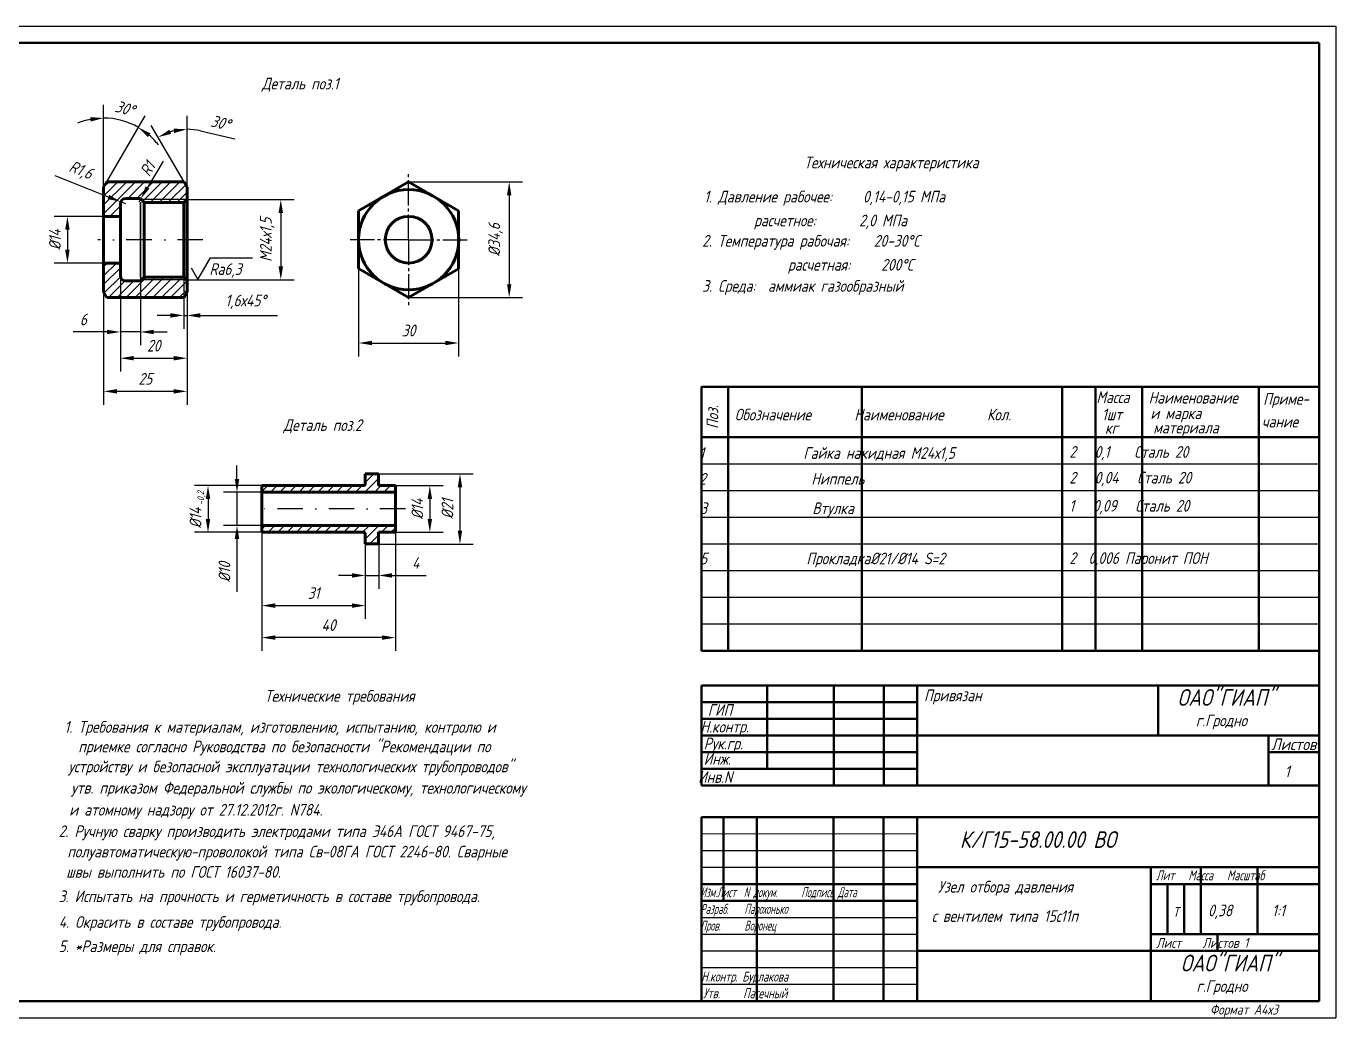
# Model space of a CAD drawing. Header units: inches. Extents: x 4700 to 8712, y 1903 to 2482.
# Drawn here: x 4937.5 to 5329.8, y 2184.7 to 2481.7 of the extents above; entities that cross this region are included whole.
import ezdxf
from ezdxf.enums import TextEntityAlignment as Align

# ---------------------------------------------------------------- set-up
doc = ezdxf.new("R2010")
doc.units = ezdxf.units.IN
doc.header["$LTSCALE"] = 0.6
doc.header["$MEASUREMENT"] = 0
for name, pattern in [('DASHDOT', [25.4, 12.7, -6.35, 0, -6.35]), ('K5LT_AXLED', [17.125, 12.625, -1.5, 1.5, -1.5]), ('K5LT_BASIC', [0])]:
    doc.linetypes.add(name, pattern=pattern)
doc.styles.get("Standard").update_dxf_attribs({"font": 'romand.shx', "width": 0.8, "oblique": 15, "height": 3.5})
doc.dimstyles.get("Standard").update_dxf_attribs({"dimtxt": 3.5, "dimasz": 4, "dimexe": 4, "dimexo": 0, "dimgap": 2, "dimtad": 1, "dimrnd": 0.05, "dimtxsty": 'Standard', "dimcen": 0.09, "dimadec": 0, "dimazin": 2, "dimtfac": 1, "dimtmove": 0, "dimatfit": 3, "dimfxl": 0.18, "dimtolj": 1, "dimtzin": 0, "dimlwd": 25, "dimlwe": 25, "dimarcsym": 0})
pattern_1 = [(45, (-2179.017, 708.3697), (-1.3258252, 1.3258252), [])]

# ---------------------------------------------------------------- blocks, each defined once
blk = doc.blocks.new('*D215')
at = {"color": 0, "lineweight": 25, "transparency": 16777216}
for p, q in [((5048.1, 2344.09), (5062.43, 2344.09)), ((5058.43, 2340.09), (5058.43, 2334.09)), ((5048.1, 2330.09), (5062.43, 2330.09))]:
    blk.add_line(p, q, dxfattribs=at)
at = {"color": 0, "transparency": 16777216}
for points in [[(5057.76, 2340.09), (5059.09, 2340.09), (5058.43, 2344.09)], [(5057.76, 2334.09), (5059.09, 2334.09), (5058.43, 2330.09)]]:
    blk.add_solid(points, dxfattribs=at)
at = {"layer": 'DEFPOINTS', "color": 0, "transparency": 16777216}
for p in [(5048.1, 2344.09), (5048.1, 2330.09), (5058.43, 2330.09)]:
    blk.add_point(p, dxfattribs=at)
at = {"color": 0, "transparency": 16777216, "insert": (5054.68, 2337.09), "char_height": 3.5, "attachment_point": 5, "rotation": 90}
blk.add_mtext('\\A1;%%C14', dxfattribs=at)
blk = doc.blocks.new('*D216')
at = {"color": 0, "lineweight": 25, "transparency": 16777216}
for p, q in [((5043.1, 2347.59), (5071.45, 2347.59)), ((5067.45, 2343.59), (5067.45, 2330.59)), ((5043.1, 2326.59), (5071.45, 2326.59))]:
    blk.add_line(p, q, dxfattribs=at)
at = {"color": 0, "transparency": 16777216}
for points in [[(5066.78, 2343.59), (5068.12, 2343.59), (5067.45, 2347.59)], [(5066.78, 2330.59), (5068.12, 2330.59), (5067.45, 2326.59)]]:
    blk.add_solid(points, dxfattribs=at)
at = {"layer": 'DEFPOINTS', "color": 0, "transparency": 16777216}
for p in [(5043.1, 2347.59), (5043.1, 2326.59), (5067.45, 2326.59)]:
    blk.add_point(p, dxfattribs=at)
at = {"color": 0, "transparency": 16777216, "insert": (5063.7, 2337.09), "char_height": 3.5, "attachment_point": 5, "rotation": 90}
blk.add_mtext('\\A1;%%C21', dxfattribs=at)
blk = doc.blocks.new('*D217')
at = {"color": 0, "lineweight": 25, "transparency": 16777216}
for p, q in [((5008.1, 2330.09), (5008.1, 2304.14)), ((5039.1, 2329.59), (5039.1, 2304.14)), ((5012.1, 2308.14), (5035.1, 2308.14))]:
    blk.add_line(p, q, dxfattribs=at)
at = {"color": 0, "transparency": 16777216}
for points in [[(5012.1, 2308.81), (5012.1, 2307.47), (5008.1, 2308.14)], [(5035.1, 2308.81), (5035.1, 2307.47), (5039.1, 2308.14)]]:
    blk.add_solid(points, dxfattribs=at)
at = {"layer": 'DEFPOINTS', "color": 0, "transparency": 16777216}
for p in [(5008.1, 2330.09), (5039.1, 2329.59), (5039.1, 2308.14)]:
    blk.add_point(p, dxfattribs=at)
at = {"color": 0, "transparency": 16777216, "insert": (5023.6, 2311.89), "char_height": 3.5, "attachment_point": 5}
blk.add_mtext('\\A1;31', dxfattribs=at)
blk = doc.blocks.new('*D218')
at = {"color": 0, "lineweight": 25, "transparency": 16777216}
for p, q in [((5039.1, 2326.59), (5039.1, 2313.17)), ((5043.1, 2326.59), (5043.1, 2313.17)), ((5035.1, 2317.17), (5031.1, 2317.17)), ((5039.1, 2317.17), (5043.1, 2317.17)), ((5047.1, 2317.17), (5057.28, 2317.17))]:
    blk.add_line(p, q, dxfattribs=at)
at = {"color": 0, "transparency": 16777216}
for points in [[(5035.1, 2317.84), (5035.1, 2316.5), (5039.1, 2317.17)], [(5047.1, 2317.84), (5047.1, 2316.5), (5043.1, 2317.17)]]:
    blk.add_solid(points, dxfattribs=at)
at = {"layer": 'DEFPOINTS', "color": 0, "transparency": 16777216}
for p in [(5039.1, 2326.59), (5043.1, 2326.59), (5043.1, 2317.17)]:
    blk.add_point(p, dxfattribs=at)
at = {"color": 0, "transparency": 16777216, "insert": (5054.19, 2320.92), "char_height": 3.5, "attachment_point": 5}
blk.add_mtext('\\A1;4', dxfattribs=at)
blk = doc.blocks.new('*D205')
at = {"color": 0, "lineweight": 25, "transparency": 16777216}
for p, q in [((5008.1, 2330.09), (5008.1, 2294.56)), ((5048.1, 2330.09), (5048.1, 2294.56)), ((5044.1, 2298.56), (5012.1, 2298.56))]:
    blk.add_line(p, q, dxfattribs=at)
at = {"color": 0, "transparency": 16777216}
for points in [[(5012.1, 2299.22), (5012.1, 2297.89), (5008.1, 2298.56)], [(5044.1, 2299.22), (5044.1, 2297.89), (5048.1, 2298.56)]]:
    blk.add_solid(points, dxfattribs=at)
at = {"layer": 'DEFPOINTS', "color": 0, "transparency": 16777216}
for p in [(5008.1, 2330.09), (5048.1, 2330.09), (5008.1, 2298.56)]:
    blk.add_point(p, dxfattribs=at)
at = {"color": 0, "transparency": 16777216, "insert": (5028.1, 2302.31), "char_height": 3.5, "attachment_point": 5}
blk.add_mtext('\\A1;40', dxfattribs=at)
blk = doc.blocks.new('*D222')
at = {"color": 0, "lineweight": 25, "transparency": 16777216}
for p, q in [((5000.66, 2346.09), (5000.66, 2350.09)), ((5008.1, 2342.09), (4996.66, 2342.09)), ((5000.66, 2342.09), (5000.66, 2332.09)), ((5008.1, 2332.09), (4996.66, 2332.09)), ((5000.66, 2328.09), (5000.66, 2312.27))]:
    blk.add_line(p, q, dxfattribs=at)
at = {"color": 0, "transparency": 16777216}
for points in [[(4999.99, 2346.09), (5001.33, 2346.09), (5000.66, 2342.09)], [(4999.99, 2328.09), (5001.33, 2328.09), (5000.66, 2332.09)]]:
    blk.add_solid(points, dxfattribs=at)
at = {"layer": 'DEFPOINTS', "color": 0, "transparency": 16777216}
for p in [(5008.1, 2342.09), (5000.66, 2332.09), (5008.1, 2332.09)]:
    blk.add_point(p, dxfattribs=at)
at = {"color": 0, "transparency": 16777216, "insert": (4996.91, 2318.18), "char_height": 3.5, "attachment_point": 5, "rotation": 90}
blk.add_mtext('\\A1;%%C10', dxfattribs=at)
blk = doc.blocks.new('*D242')
at = {"color": 0, "lineweight": 25, "transparency": 16777216}
for p, q in [((4984.72, 2406.54), (4984.72, 2391.05)), ((4985.72, 2405.54), (4985.72, 2391.05)), ((4980.72, 2395.05), (4976.72, 2395.05)), ((4984.72, 2395.05), (4985.72, 2395.05)), ((4989.72, 2395.05), (5012.8, 2395.05))]:
    blk.add_line(p, q, dxfattribs=at)
at = {"color": 0, "transparency": 16777216}
for points in [[(4980.72, 2395.72), (4980.72, 2394.38), (4984.72, 2395.05)], [(4989.72, 2395.72), (4989.72, 2394.38), (4985.72, 2395.05)]]:
    blk.add_solid(points, dxfattribs=at)
at = {"layer": 'DEFPOINTS', "color": 0, "transparency": 16777216}
for p in [(4984.72, 2406.54), (4985.72, 2405.54), (4985.72, 2395.05)]:
    blk.add_point(p, dxfattribs=at)
at = {"color": 0, "transparency": 16777216, "insert": (5003.26, 2399.13), "char_height": 3.5, "attachment_point": 5}
blk.add_mtext('\\A1;1,6х45%%D', dxfattribs=at)
blk = doc.blocks.new('*D243')
at = {"color": 0, "lineweight": 25, "transparency": 16777216}
for p, q in [((4960.72, 2424.73), (4945.87, 2424.73)), ((4949.87, 2420.73), (4949.87, 2414.73)), ((4960.72, 2410.73), (4945.87, 2410.73))]:
    blk.add_line(p, q, dxfattribs=at)
at = {"color": 0, "transparency": 16777216}
for points in [[(4949.2, 2420.73), (4950.53, 2420.73), (4949.87, 2424.73)], [(4949.2, 2414.73), (4950.53, 2414.73), (4949.87, 2410.73)]]:
    blk.add_solid(points, dxfattribs=at)
at = {"layer": 'DEFPOINTS', "color": 0, "transparency": 16777216}
for p in [(4960.72, 2424.73), (4949.87, 2410.73), (4960.72, 2410.73)]:
    blk.add_point(p, dxfattribs=at)
at = {"color": 0, "transparency": 16777216, "insert": (4946.12, 2417.73), "char_height": 3.5, "attachment_point": 5, "rotation": 90}
blk.add_mtext('\\A1;%%C14', dxfattribs=at)
blk = doc.blocks.new('*D244')
at = {"color": 0, "lineweight": 25, "transparency": 16777216}
for p, q in [((4985.54, 2429.73), (5017.78, 2429.73)), ((5013.78, 2425.73), (5013.78, 2409.73)), ((4985.54, 2405.73), (5017.78, 2405.73))]:
    blk.add_line(p, q, dxfattribs=at)
at = {"color": 0, "transparency": 16777216}
for points in [[(5013.11, 2425.73), (5014.45, 2425.73), (5013.78, 2429.73)], [(5013.11, 2409.73), (5014.45, 2409.73), (5013.78, 2405.73)]]:
    blk.add_solid(points, dxfattribs=at)
at = {"layer": 'DEFPOINTS', "color": 0, "transparency": 16777216}
for p in [(4985.54, 2429.73), (4985.54, 2405.73), (5013.78, 2405.73)]:
    blk.add_point(p, dxfattribs=at)
at = {"color": 0, "transparency": 16777216, "insert": (5009.7, 2417.73), "char_height": 3.5, "attachment_point": 5, "rotation": 90}
blk.add_mtext('\\A1;М24х1,5', dxfattribs=at)
blk = doc.blocks.new('*D245')
at = {"color": 0, "lineweight": 25, "transparency": 16777216}
for p, q in [((5052.08, 2435.05), (5086.2, 2435.05)), ((5082.2, 2431.05), (5082.2, 2404.41)), ((5052.08, 2400.41), (5086.2, 2400.41))]:
    blk.add_line(p, q, dxfattribs=at)
at = {"color": 0, "transparency": 16777216}
for points in [[(5081.53, 2431.05), (5082.87, 2431.05), (5082.2, 2435.05)], [(5081.53, 2404.41), (5082.87, 2404.41), (5082.2, 2400.41)]]:
    blk.add_solid(points, dxfattribs=at)
at = {"layer": 'DEFPOINTS', "color": 0, "transparency": 16777216}
for p in [(5052.08, 2435.05), (5052.08, 2400.41), (5082.2, 2400.41)]:
    blk.add_point(p, dxfattribs=at)
at = {"color": 0, "transparency": 16777216, "insert": (5078.12, 2417.73), "char_height": 3.5, "attachment_point": 5, "rotation": 90}
blk.add_mtext('\\A1;%%C34,6', dxfattribs=at)
blk = doc.blocks.new('*D246')
at = {"color": 0, "lineweight": 25, "transparency": 16777216}
for p, q in [((5037.08, 2409.07), (5037.08, 2382.79)), ((5067.03, 2409.04), (5067.03, 2382.79)), ((5041.08, 2386.79), (5063.03, 2386.79))]:
    blk.add_line(p, q, dxfattribs=at)
at = {"color": 0, "transparency": 16777216}
for points in [[(5041.08, 2387.46), (5041.08, 2386.13), (5037.08, 2386.79)], [(5063.03, 2387.46), (5063.03, 2386.13), (5067.03, 2386.79)]]:
    blk.add_solid(points, dxfattribs=at)
at = {"layer": 'DEFPOINTS', "color": 0, "transparency": 16777216}
for p in [(5037.08, 2409.07), (5067.03, 2409.04), (5067.03, 2386.79)]:
    blk.add_point(p, dxfattribs=at)
at = {"color": 0, "transparency": 16777216, "insert": (5052.06, 2390.54), "char_height": 3.5, "attachment_point": 5}
blk.add_mtext('\\A1;30', dxfattribs=at)
blk = doc.blocks.new('*D247')
at = {"color": 0, "lineweight": 25, "transparency": 16777216}
for p, q in [((4960.72, 2433.45), (4960.72, 2458.17)), ((4961.65, 2435.05), (4973.14, 2454.82))]:
    blk.add_line(p, q, dxfattribs=at)
for start, end in [(101.08, 112.16), (59.8365, 90), (37.6765, 48.7565)]:
    blk.add_arc((4960.72, 2433.45), 20.72, start, end, dxfattribs=at)
at = {"color": 0, "transparency": 16777216}
for points in [[(4956.68, 2454.44), (4956.81, 2453.12), (4960.72, 2454.17)], [(4973.99, 2448.49), (4974.77, 2449.57), (4971.13, 2451.36)]]:
    blk.add_solid(points, dxfattribs=at)
at = {"layer": 'DEFPOINTS', "color": 0, "transparency": 16777216}
for p in [(4967.85, 2452.9), (4960.72, 2433.45), (4960.72, 2433.45), (4961.65, 2435.05), (4960.72, 2417.73)]:
    blk.add_point(p, dxfattribs=at)
at = {"color": 0, "transparency": 16777216, "insert": (4967.09, 2457.07), "char_height": 3.5, "attachment_point": 5, "rotation": 344.9182}
blk.add_mtext('\\A1;30°', dxfattribs=at)
blk = doc.blocks.new('*D248')
at = {"color": 0, "lineweight": 25, "transparency": 16777216}
for p, q in [((4984.79, 2435.05), (4975, 2451.91)), ((4985.72, 2433.45), (4985.72, 2454.8)), ((4989.7, 2450.34), (5000.04, 2447.91))]:
    blk.add_line(p, q, dxfattribs=at)
for start, end in [(103.2384, 106.9251), (76.7616, 90)]:
    blk.add_arc((4985.72, 2433.45), 17.35, start, end, dxfattribs=at)
at = {"color": 0, "transparency": 16777216}
for points in [[(4980.94, 2449.44), (4980.41, 2450.66), (4977.01, 2448.45)], [(4981.67, 2451), (4981.83, 2449.68), (4985.72, 2450.8)]]:
    blk.add_solid(points, dxfattribs=at)
at = {"layer": 'DEFPOINTS', "color": 0, "transparency": 16777216}
for p in [(4979.76, 2449.74), (4984.79, 2435.05), (4985.72, 2433.45), (4985.72, 2433.45), (4985.72, 2417.73)]:
    blk.add_point(p, dxfattribs=at)
at = {"color": 0, "transparency": 16777216, "insert": (4995.73, 2452.77), "char_height": 3.5, "attachment_point": 5, "rotation": 346.7616}
blk.add_mtext('\\A1;30°', dxfattribs=at)
blk = doc.blocks.new('*D249')
at = {"color": 0, "lineweight": 25, "transparency": 16777216}
for p, q in [((4971.72, 2417.73), (4971.72, 2386.1)), ((4965.72, 2406.98), (4965.72, 2386.1)), ((4961.72, 2390.1), (4951.59, 2390.1)), ((4971.72, 2390.1), (4965.72, 2390.1)), ((4975.72, 2390.1), (4979.72, 2390.1))]:
    blk.add_line(p, q, dxfattribs=at)
at = {"color": 0, "transparency": 16777216}
for points in [[(4961.72, 2390.76), (4961.72, 2389.43), (4965.72, 2390.1)], [(4975.72, 2390.76), (4975.72, 2389.43), (4971.72, 2390.1)]]:
    blk.add_solid(points, dxfattribs=at)
at = {"layer": 'DEFPOINTS', "color": 0, "transparency": 16777216}
for p in [(4971.72, 2417.73), (4965.72, 2406.98), (4965.72, 2390.1)]:
    blk.add_point(p, dxfattribs=at)
at = {"color": 0, "transparency": 16777216, "insert": (4954.66, 2393.85), "char_height": 3.5, "attachment_point": 5}
blk.add_mtext('\\A1;6', dxfattribs=at)
blk = doc.blocks.new('*D250')
at = {"color": 0, "lineweight": 25, "transparency": 16777216}
for p, q in [((4965.72, 2406.98), (4965.72, 2378.24)), ((4985.72, 2402.01), (4985.72, 2378.24)), ((4969.72, 2382.24), (4981.72, 2382.24))]:
    blk.add_line(p, q, dxfattribs=at)
at = {"color": 0, "transparency": 16777216}
for points in [[(4969.72, 2382.91), (4969.72, 2381.58), (4965.72, 2382.24)], [(4981.72, 2382.91), (4981.72, 2381.58), (4985.72, 2382.24)]]:
    blk.add_solid(points, dxfattribs=at)
at = {"layer": 'DEFPOINTS', "color": 0, "transparency": 16777216}
for p in [(4965.72, 2406.98), (4985.72, 2402.01), (4985.72, 2382.24)]:
    blk.add_point(p, dxfattribs=at)
at = {"color": 0, "transparency": 16777216, "insert": (4975.72, 2385.99), "char_height": 3.5, "attachment_point": 5}
blk.add_mtext('\\A1;20', dxfattribs=at)
blk = doc.blocks.new('*D251')
at = {"color": 0, "lineweight": 25, "transparency": 16777216}
for p, q in [((4985.72, 2405.54), (4985.72, 2368.32)), ((4960.72, 2402.01), (4960.72, 2368.32)), ((4964.72, 2372.32), (4981.72, 2372.32))]:
    blk.add_line(p, q, dxfattribs=at)
at = {"color": 0, "transparency": 16777216}
for points in [[(4964.72, 2372.98), (4964.72, 2371.65), (4960.72, 2372.32)], [(4981.72, 2372.98), (4981.72, 2371.65), (4985.72, 2372.32)]]:
    blk.add_solid(points, dxfattribs=at)
at = {"layer": 'DEFPOINTS', "color": 0, "transparency": 16777216}
for p in [(4985.72, 2405.54), (4960.72, 2402.01), (4985.72, 2372.32)]:
    blk.add_point(p, dxfattribs=at)
at = {"color": 0, "transparency": 16777216, "insert": (4973.22, 2376.07), "char_height": 3.5, "attachment_point": 5}
blk.add_mtext('\\A1;25', dxfattribs=at)
blk = doc.blocks.new('*D252')
at = {"color": 0, "lineweight": 25, "transparency": 16777216}
for p, q in [((4946.14, 2436.92), (4962.12, 2430.55)), ((4967.32, 2428.48), (4965.84, 2429.07))]:
    blk.add_line(p, q, dxfattribs=at)
at = {"color": 0, "transparency": 16777216}
blk.add_solid([(4962.37, 2431.17), (4961.88, 2429.93), (4965.84, 2429.07)], dxfattribs=at)
at = {"layer": 'DEFPOINTS', "color": 0, "transparency": 16777216}
for p in [(4965.84, 2429.07), (4967.32, 2428.48)]:
    blk.add_point(p, dxfattribs=at)
at = {"color": 0, "transparency": 16777216, "insert": (4953.78, 2438.27), "char_height": 3.5, "attachment_point": 5, "rotation": 338.2863}
blk.add_mtext('\\A1;R1,6', dxfattribs=at)

msp = doc.modelspace()

# ---------------------------------------------------------------- hatches: boundary and pattern name
h = msp.add_hatch()
h.set_pattern_fill('ANSI31', color=256, scale=15)
h.set_pattern_definition(pattern_1)
h.paths.add_polyline_path([(4985.72448, 2433.45027), (4984.12448, 2435.05027), (4962.32448, 2435.05027), (4960.72448, 2433.45027), (4960.72448, 2424.72976), (4965.22448, 2424.72976, 0.414213562), (4965.72448, 2425.22976), (4965.72448, 2428.47976, -0.414213562), (4967.32448, 2430.07976), (4971.31027, 2430.07976, -0.198912367), (4972.01738, 2429.78687), (4972.07448, 2429.72976), (4985.5364, 2429.72976), (4985.72448, 2429.91784)])
h.paths.add_polyline_path([(4985.72448, 2405.54167), (4985.5364, 2405.72976), (4972.07448, 2405.72976), (4972.01738, 2405.67265, -0.198912367), (4971.31027, 2405.37976), (4967.32448, 2405.37976, -0.414213562), (4965.72448, 2406.97976), (4965.72448, 2410.22976, 0.414213562), (4965.22448, 2410.72976), (4960.72448, 2410.72976), (4960.72448, 2402.00925), (4962.32448, 2400.40925), (4984.12448, 2400.40925), (4985.72448, 2402.00925)])
h = msp.add_hatch()
h.set_pattern_fill('ANSI31', color=256, scale=15)
h.set_pattern_definition(pattern_1)
h.paths.add_polyline_path([(4972.07448, 2429.72976), (4972.8864, 2428.91784), (4984.72448, 2428.91784), (4985.5364, 2429.72976)])
h.paths.add_polyline_path([(4972.8864, 2406.54167), (4972.07448, 2405.72976), (4985.5364, 2405.72976), (4984.72448, 2406.54167)])

# ---------------------------------------------------------------- linework, layer by layer
for p, q in [((4699.80146, 2481.68056), (5329.80146, 2481.68056)), ((5329.80146, 2481.68056), (5329.80146, 2184.68056)), ((4699.80146, 2184.68056), (5329.80146, 2184.68056))]:
    msp.add_line(p, q)
at = {"lineweight": 50}
for p, q in [((4719.80146, 2476.68056), (5324.80146, 2476.68056)), ((5324.80146, 2476.68056), (5324.80146, 2189.68056)), ((5139.79434, 2373.63654), (5139.79434, 2294.63654)), ((5139.79434, 2373.63654), (5324.79434, 2373.63654)), ((5147.79434, 2373.63654), (5147.79434, 2294.63654)), ((5187.79434, 2373.63654), (5187.79434, 2294.63654)), ((5247.79434, 2373.63654), (5247.79434, 2294.63654)), ((5257.79434, 2373.63654), (5257.79434, 2294.63654)), ((5271.79434, 2373.63654), (5271.79434, 2294.63654)), ((5306.79434, 2373.63654), (5306.79434, 2294.63654)), ((5139.79434, 2358.63654), (5324.79434, 2358.63654)), ((5139.79434, 2294.63654), (5324.79434, 2294.63654)), ((5139.80146, 2284.23327), (5139.80146, 2254.23327)), ((5139.80146, 2284.23327), (5324.80146, 2284.23327)), ((5159.43374, 2284.23327), (5159.43374, 2259.23327)), ((5179.43374, 2284.23327), (5179.43374, 2254.23327)), ((5194.43374, 2284.23327), (5194.43374, 2254.23327)), ((5204.43374, 2284.23327), (5204.43374, 2254.23327)), ((5276.5943, 2284.23327), (5276.5943, 2269.23327)), ((5139.80146, 2279.23327), (5204.43374, 2279.23327)), ((5139.80146, 2274.23327), (5204.43374, 2274.23327)), ((5139.80146, 2269.23327), (5324.80146, 2269.23327)), ((5309.5943, 2269.23327), (5309.5943, 2254.23327)), ((5139.80146, 2264.23327), (5204.43374, 2264.23327)), ((5309.5943, 2264.23327), (5324.80146, 2264.23327)), ((5139.80146, 2259.23327), (5204.43374, 2259.23327)), ((5139.80146, 2254.23327), (5324.80146, 2254.23327)), ((5139.80146, 2254.23327), (5324.5943, 2254.23327)), ((5139.80146, 2244.75361), (5139.80146, 2189.68056)), ((5139.80146, 2244.75361), (5324.80146, 2244.75361)), ((5139.80146, 2244.75361), (5324.80146, 2244.75361)), ((5146.35712, 2244.75361), (5146.35712, 2219.75361)), ((5156.35712, 2244.75361), (5156.35712, 2189.75361)), ((5179.35712, 2244.75361), (5179.35712, 2189.75361)), ((5194.35712, 2244.75361), (5194.35712, 2189.75361)), ((5204.35712, 2244.75361), (5204.35712, 2189.75361)), ((5204.35712, 2229.75361), (5324.80146, 2229.75361)), ((5274.35712, 2229.75361), (5274.35712, 2189.68056)), ((5289.35712, 2229.75361), (5289.35712, 2209.75361)), ((5306.35712, 2229.75361), (5306.35712, 2209.75361)), ((5139.80146, 2224.75361), (5204.35712, 2224.75361)), ((5274.35712, 2224.75361), (5324.80146, 2224.75361)), ((5279.35712, 2224.75361), (5279.35712, 2209.75361)), ((5284.35712, 2224.75361), (5284.35712, 2209.75361)), ((5139.80146, 2219.75361), (5204.35712, 2219.75361)), ((5274.35712, 2209.75361), (5324.80146, 2209.75361)), ((5294.35712, 2209.75361), (5294.35712, 2204.75361)), ((5204.35712, 2204.75361), (5324.80146, 2204.75361)), ((4707.80146, 2189.68056), (5324.80146, 2189.68056))]:
    msp.add_line(p, q, dxfattribs=at)
at = {"lineweight": 25}
for p, q in [((4978.55108, 2441.27268), (4973.86329, 2433.37884)), ((4971.31027, 2429.07976), (4971.82087, 2429.93957)), ((5139.79434, 2350.63654), (5324.79434, 2350.63654)), ((5008.09517, 2344.09157), (4987.98179, 2344.09157)), ((5139.79434, 2342.63654), (5324.79434, 2342.63654)), ((4991.98179, 2340.09157), (4991.98179, 2334.09157)), ((5139.79434, 2334.63654), (5324.79434, 2334.63654)), ((5008.09517, 2330.09157), (4987.98179, 2330.09157)), ((5139.79434, 2326.63654), (5324.79434, 2326.63654)), ((5139.79434, 2318.63654), (5324.79434, 2318.63654)), ((5139.79434, 2310.63654), (5324.79434, 2310.63654)), ((5139.79434, 2302.63654), (5324.79434, 2302.63654)), ((5139.80146, 2234.75361), (5204.35712, 2234.75361)), ((5139.80146, 2229.75361), (5204.35712, 2229.75361)), ((5139.80146, 2214.75361), (5204.35712, 2214.75361)), ((5139.80146, 2209.75361), (5204.35712, 2209.75361)), ((5139.80146, 2204.75361), (5204.35712, 2204.75361)), ((5139.80146, 2199.75361), (5204.35712, 2199.75361)), ((5139.80146, 2194.75361), (5204.35712, 2194.75361))]:
    msp.add_line(p, q, dxfattribs=at)
at = {"color": 7, "linetype": 'K5LT_AXLED', "lineweight": 25}
for q in [(5052.07952, 2437.31822), (5034.57952, 2417.72976), (5052.07952, 2398.1413), (5069.57952, 2417.72976)]:
    msp.add_line((5052.07952, 2417.72976), q, dxfattribs=at)
at = {"lineweight": 60}
for p, q in [((4960.72448, 2433.45027), (4961.65434, 2435.05027)), ((4985.72448, 2433.45027), (4984.79462, 2435.05027)), ((5067.03291, 2426.41692), (5067.03291, 2409.0426)), ((4960.72448, 2402.00925), (4961.65434, 2400.40925)), ((4985.72448, 2402.00925), (4984.79462, 2400.40925))]:
    msp.add_line(p, q, dxfattribs=at)
at = {"color": 7, "linetype": 'Continuous', "lineweight": 60}
for p, q in [((4960.72448, 2433.45027), (4960.72448, 2417.72976)), ((4961.65434, 2435.05027), (4984.79462, 2435.05027)), ((4985.72448, 2417.72976), (4985.72448, 2433.45027)), ((4965.72448, 2417.72976), (4965.72448, 2428.47976)), ((4971.31027, 2430.07976), (4967.32448, 2430.07976)), ((4972.8864, 2428.91784), (4972.01738, 2429.78687)), ((4972.8864, 2428.91784), (4972.8864, 2406.54167)), ((4984.72448, 2428.91784), (4972.8864, 2428.91784)), ((4985.72448, 2429.91784), (4984.72448, 2428.91784)), ((4984.72448, 2406.54167), (4984.72448, 2428.91784)), ((4965.22448, 2424.72976), (4960.72448, 2424.72976)), ((4960.72448, 2417.72976), (4960.72448, 2402.00925)), ((4965.72448, 2406.97976), (4965.72448, 2417.72976)), ((4985.72448, 2402.00925), (4985.72448, 2417.72976)), ((4965.22448, 2410.72976), (4960.72448, 2410.72976)), ((4971.31027, 2405.37976), (4967.32448, 2405.37976)), ((4972.8864, 2406.54167), (4972.01738, 2405.67265)), ((4984.72448, 2406.54167), (4972.8864, 2406.54167)), ((4985.72448, 2405.54167), (4984.72448, 2406.54167)), ((4961.65434, 2400.40925), (4984.79462, 2400.40925)), ((5039.09517, 2347.59157), (5039.09517, 2344.59157)), ((5043.09517, 2347.59157), (5039.09517, 2347.59157)), ((5043.09517, 2344.09157), (5043.09517, 2347.59157)), ((5038.59517, 2344.09157), (5008.09517, 2344.09157)), ((5008.09517, 2344.09157), (5008.09517, 2330.09157)), ((5048.09517, 2342.09157), (5008.09517, 2342.09157)), ((5045.09517, 2344.09157), (5043.09517, 2344.09157)), ((5043.09517, 2344.09157), (5048.09517, 2344.09157)), ((5048.09517, 2344.09157), (5048.09517, 2330.09157)), ((5048.09517, 2332.09157), (5008.09517, 2332.09157)), ((5038.59517, 2330.09157), (5008.09517, 2330.09157)), ((5039.09517, 2326.59157), (5039.09517, 2329.59157)), ((5043.09517, 2326.59157), (5039.09517, 2326.59157)), ((5048.09517, 2330.09157), (5043.09517, 2330.09157)), ((5043.09517, 2326.59157), (5043.09517, 2330.09157))]:
    msp.add_line(p, q, dxfattribs=at)
at = {"color": 7, "linetype": 'K5LT_BASIC', "lineweight": 60}
for p, q in [((5052.07952, 2435.05027), (5037.07952, 2426.39001)), ((5067.03291, 2426.41692), (5052.07952, 2435.05027)), ((5037.07952, 2426.39001), (5037.07952, 2409.06951)), ((5037.07952, 2409.06951), (5052.07952, 2400.40925)), ((5067.03291, 2409.0426), (5052.07952, 2400.40925))]:
    msp.add_line(p, q, dxfattribs=at)
at = {"color": 7, "linetype": 'Continuous', "lineweight": 35}
for p, q in [((4971.72448, 2417.72976), (4971.72448, 2429.0159)), ((4971.72448, 2421.77657), (4971.72448, 2410.72976)), ((4971.72448, 2410.72976), (4971.72448, 2406.49973))]:
    msp.add_line(p, q, dxfattribs=at)
at = {"color": 7, "linetype": 'Continuous', "lineweight": 25}
for p, q in [((4985.5364, 2429.72976), (4972.07448, 2429.72976)), ((4986.93921, 2409.34404), (4988.95994, 2405.84404)), ((4988.95994, 2405.84404), (4992.70987, 2412.33911)), ((4992.70987, 2412.33911), (5005.3293, 2412.33911)), ((4985.5364, 2405.72976), (4972.07448, 2405.72976)), ((5043.09517, 2346.19633), (5038.9904, 2342.09157)), ((5041.66198, 2347.59157), (5039.09517, 2345.02476)), ((5043.09517, 2346.59157), (5043.09517, 2344.09157)), ((5009.87771, 2344.09157), (5008.09517, 2342.30903)), ((5012.70613, 2344.09157), (5010.70613, 2342.09157)), ((5015.53456, 2344.09157), (5013.53456, 2342.09157)), ((5018.36299, 2344.09157), (5016.36299, 2342.09157)), ((5021.19141, 2344.09157), (5019.19141, 2342.09157)), ((5038.41009, 2344.09157), (5020.02909, 2344.09157)), ((5024.01984, 2344.09157), (5022.01984, 2342.09157)), ((5026.84827, 2344.09157), (5024.84827, 2342.09157)), ((5029.6767, 2344.09157), (5027.6767, 2342.09157)), ((5032.50512, 2344.09157), (5030.50512, 2342.09157)), ((5035.33355, 2344.09157), (5033.33355, 2342.09157)), ((5038.16198, 2344.09157), (5036.16198, 2342.09157)), ((5043.81883, 2344.09157), (5041.81883, 2342.09157)), ((5046.64726, 2344.09157), (5044.64726, 2342.09157)), ((5048.09517, 2342.71105), (5047.47569, 2342.09157)), ((5009.19141, 2332.09157), (5008.09517, 2330.99532)), ((5012.01984, 2332.09157), (5010.01984, 2330.09157)), ((5014.84827, 2332.09157), (5012.84827, 2330.09157)), ((5017.6767, 2332.09157), (5015.6767, 2330.09157)), ((5020.50512, 2332.09157), (5018.50512, 2330.09157)), ((5023.33355, 2332.09157), (5021.33355, 2330.09157)), ((5026.16198, 2332.09157), (5024.16198, 2330.09157)), ((5028.9904, 2332.09157), (5026.9904, 2330.09157)), ((5031.81883, 2332.09157), (5029.81883, 2330.09157)), ((5034.64726, 2332.09157), (5032.64726, 2330.09157)), ((5037.47569, 2332.09157), (5035.47569, 2330.09157)), ((5040.30411, 2332.09157), (5038.30411, 2330.09157)), ((5043.13254, 2332.09157), (5039.09517, 2328.0542)), ((5045.96097, 2332.09157), (5043.96097, 2330.09157)), ((5048.09517, 2331.39734), (5046.78939, 2330.09157)), ((5025.38002, 2330.09157), (5020.02909, 2330.09157)), ((5043.09517, 2329.22577), (5040.46097, 2326.59157)), ((5045.09517, 2330.09157), (5043.09517, 2330.09157)), ((5043.09517, 2330.09157), (5043.09517, 2327.59157))]:
    msp.add_line(p, q, dxfattribs=at)
at = {"color": 7, "linetype": 'DASHDOT', "lineweight": 25}
for p, q in [((4990.46403, 2417.72976), (4958.93365, 2417.72976)), ((5051.09517, 2337.09157), (5006.09517, 2337.09157))]:
    msp.add_line(p, q, dxfattribs=at)
at = {"lineweight": 15}
msp.add_line((5139.80146, 2239.75361), (5204.35712, 2239.75361), dxfattribs=at)
at = {"lineweight": 60}
msp.add_circle((5052.07952, 2417.72976), 15, dxfattribs=at)
msp.add_circle((5052.07952, 2417.72976), 15)
at = {"color": 7, "linetype": 'K5LT_BASIC', "lineweight": 60}
msp.add_circle((5052.07952, 2417.72976), 7, dxfattribs=at)
at = {"color": 7, "linetype": 'Continuous', "lineweight": 60}
for centre, radius, start, end in [((4967.32448, 2428.47976), 1.6, 90, 180), ((4971.31027, 2429.07976), 1, 45, 90), ((4965.22448, 2425.22976), 0.5, 270, 0), ((4965.22448, 2410.22976), 0.5, 0, 90), ((4967.32448, 2406.97976), 1.6, 180, 270), ((4971.31027, 2406.37976), 1, 270, 315), ((5038.59517, 2344.59157), 0.5, 270, 0), ((5038.59517, 2329.59157), 0.5, 0, 90)]:
    msp.add_arc(centre, radius, start, end, dxfattribs=at)
for points in [[(4973.29008, 2433.71924), (4974.4365, 2433.03843), (4971.82087, 2429.93957)], [(4991.31512, 2340.09157), (4992.64845, 2340.09157), (4991.98179, 2344.09157)], [(4991.31512, 2334.09157), (4992.64845, 2334.09157), (4991.98179, 2330.09157)]]:
    msp.add_solid(points)

# ---------------------------------------------------------------- texts
at = {"lineweight": 25, "oblique": 15, "width": 0.8}
for s, p in [('Масса', (5258.07724, 2368.8045)), ('Приме-', (5308.03431, 2368.31694)), ('1шт', (5259.73296, 2363.65511)), ('и марка', (5274.26516, 2363.99833)), ('кг', (5260.6528, 2359.60917)), ('материала', (5275.12487, 2359.70122)), ('чание', (5307.63828, 2361.4876)), ('0,38', (5291.53346, 2215.08465)), ('1:1', (5310.69134, 2215.08465))]:
    msp.add_text(s, height=3.5, dxfattribs=at).set_placement(p)
msp.add_text('Поз.', height=3.5, rotation=90, dxfattribs=at).set_placement((5144.83286, 2361.07247))
at = {"linetype": 'Continuous', "lineweight": 25, "oblique": 15, "width": 0.8}
for s, p in [('2   0,1    Сталь 20', (5249.9801, 2352.42547)), ('2   0,04   Сталь 20', (5249.9801, 2344.70954)), ('1   0,09   Сталь 20', (5249.9801, 2336.28455)), ('2  0,006 Паронит ПОН', (5249.9801, 2320.61053)), ('2. Ручную сварку производить электродами типа Э46А ГОСТ 9467-75,', (4947.25738, 2238.82413)), (' полуавтоматическую-проволокой типа Св-08ГА ГОСТ 2246-80. Сварные', (4947.98268, 2232.71186)), (' швы выполнить по ГОСТ 16037-80.', (4947.65738, 2226.62413)), ('3. Испытать на прочность и герметичность в составе трубопровода.', (4947.25738, 2219.32539)), ('4. Окрасить в составе трубопровода.', (4947.25738, 2211.62429)), ('5. *Размеры для справок.', (4947.25738, 2204.347))]:
    msp.add_text(s, height=3.5, dxfattribs=at).set_placement(p)
at = {"color": 0, "linetype": 'Continuous', "lineweight": 25, "oblique": 15, "width": 0.8}
for s, p in [('Привязан', (5206.44965, 2279.49519)), ('ГИП', (5141.67821, 2275.14381)), ('Рук.гр.', (5140.46181, 2265.08614)), ('Инж.', (5140.46181, 2260.46598)), ('1', (5314.5111, 2256.7185)), (' Инв.N', (5136.9384, 2255.05553))]:
    msp.add_text(s, height=3.5, dxfattribs=at).set_placement(p)
msp.add_text('Н.контр.', height=3.5, rotation=0.3235606, dxfattribs=at).set_placement((5139.48417, 2270.08448))
at = {"color": 0, "linetype": 'Continuous', "lineweight": 25, "oblique": 15, "width": 0.626739}
msp.add_text('Листов', height=3.5, dxfattribs=at).set_placement((5310.45119, 2264.84809), (5323.92608, 2264.84809), align=Align.FIT)
at = {"lineweight": 35, "char_height": 3.5, "attachment_point": 1}
for s, insert in [('Деталь поз.1', (5008.12213, 2466.24253)), ('Деталь поз.2', (5014.56821, 2363.95016))]:
    msp.add_mtext_dynamic_manual_height_columns(s, width=62.1235556, gutter_width=17.5, heights=[0], dxfattribs=dict(at, insert=insert))
at = {"char_height": 3.5, "attachment_point": 5}
for s, insert, rotation in [('\\A1;R1', (4973.88596, 2438.93897), 59.2958818), ('\\A1;%%C14', (4988.23179, 2334.4146), 90)]:
    msp.add_mtext(s, dxfattribs=dict(at, insert=insert, rotation=rotation))
at = {"lineweight": 35, "attachment_point": 1}
for s, insert, char_height, width in [('Техническая характеристика', (5170.55799, 2442.61802), 3.5, 150.4337873), ('ОАО"ГИАП"', (5282.36388, 2283.12027), 5, 36.1710308)]:
    msp.add_mtext(s, dxfattribs=dict(at, insert=insert, char_height=char_height, width=width))
at = {"lineweight": 25, "attachment_point": 1}
for s, insert, char_height, width in [('1. Давление рабочее:     0,14-0,15 МПа', (5140.57502, 2432.38128), 3.5, 156.7091141), ('      расчетное:       2,0 МПа', (5144.40479, 2425.23748), 3.5, 156.7091141), ('2. Температура рабочая:    20-30%%DC', (5140.00602, 2419.15025), 3.5, 103.2863079), ('      расчетная:     200%%DС ', (5154.54329, 2411.97042), 3.5, 156.7091141), ('3. Среда:  аммиак газообразный', (5140.00602, 2405.63322), 3.5, 117.8244803), ('Обозначение       Наименование       Кол. ', (5149.77832, 2367.09715), 3.5, 173.1388308), ('   1                Гайка накидная М24х1,5       ', (5133.5729, 2355.59587), 3.5, 191.5678221), ('   2                 Ниппель        ', (5133.5729, 2347.87995), 3.5, 191.5678221), ('  3                 Втулка     ', (5135.67486, 2339.04968), 3.5, 191.5678221), ('  5                Прокладка%%C21/%%C14 S=2   ', (5135.67486, 2324.01547), 3.5, 191.5678221), ('г.Гродно', (5287.89183, 2275.49668), 3.5, 35.0627258), ('1. Требования к материалам, изготовлению, испытанию, контролю и   ', (4948.97203, 2273.56104), 3.5, 187.040622), ('{\\W0.7; Лит   Масса   Масштаб}', (5274.55358, 2228.86309), 3, 48.3623813), ('{\\W0.6; Изм.Лист  N докум.      Подпись Дата\\P Разраб.    Парохонько\\P Пров.      Воронец}', (5138.2779, 2223.80408), 3, 75.9719037), ('Т', (5280.9901, 2217.84475), 3, 4.7354834), ('Лист    Листов 1', (5275.96415, 2208.61772), 3, 49.4706886), ('ОАО"ГИАП"', (5283.3474, 2203.5706), 5, 36.1710308), ('{\\W0.7; Н.контр. Бурлакова}', (5138.34203, 2198.53337), 3, 40.54602), ('{\\W0.7;Утв.     Пасечный}', (5140.27765, 2193.54309), 3, 39.2216532), ('г.Гродно', (5288.05258, 2195.92878), 3.5, 35.0627258), ('Формат А4х3', (5292.10719, 2188.65372), 3, 35.052293)]:
    msp.add_mtext(s, dxfattribs=dict(at, insert=insert, char_height=char_height, width=width))
at = {"char_height": 3.5, "attachment_point": 1}
for s, width, insert in [('Ra6,3', 35.4867105, (4992.41636, 2410.6783)), ('Hаименование', 38.4998236, (5273.7642, 2372.16153))]:
    msp.add_mtext_dynamic_manual_height_columns(s, width=width, gutter_width=17.5, heights=[0], dxfattribs=dict(at, insert=insert))
at = {"insert": (4988.78076, 2338.20631), "char_height": 2, "attachment_point": 1, "rotation": 90}
msp.add_mtext_dynamic_manual_height_columns('-0,2', width=44.0731323, gutter_width=17.5, heights=[0], dxfattribs=at)
at = {"lineweight": 40, "attachment_point": 1}
for s, insert, char_height, width in [('Технические требования', (5008.96505, 2282.84134), 3.5, 150.4337873), ('К/Г15-58.00.00 ВО', (5217.1807, 2240.57159), 5, 116.2188114)]:
    msp.add_mtext(s, dxfattribs=dict(at, insert=insert, char_height=char_height, width=width))
at = {"linetype": 'Continuous', "lineweight": 25, "char_height": 3.5, "attachment_point": 1}
for s, insert, width in [('приемке согласно Руководства по безопасности "Рекомендации по  ', (4953.13046, 2267.70032), 197.5080816), ('  устройству и безопасной эксплуатации технологических трубопроводов" ', (4946.42254, 2261.70205), 197.5080816), (' утв. приказом Федеральной службы по экологическому, технологическому ', (4949.13753, 2255.31826), 221.1666932), (' и атомному надзору от 27.12.2012г. N784.{\\fArial|b0|i0|c204|p34; } ', (4948.55206, 2248.73634), 221.1666932)]:
    msp.add_mtext(s, dxfattribs=dict(at, insert=insert, width=width))
at = {"lineweight": 30, "char_height": 3.5, "width": 69.5733357, "attachment_point": 1}
for s, insert in [(' Узел отбора давления ', (5208.76508, 2225.68932)), (' с вентилем типа 15с11п   ', (5206.93045, 2216.89986))]:
    msp.add_mtext(s, dxfattribs=dict(at, insert=insert))

# ---------------------------------------------------------------- dimensions: what is measured, and where the dimension line sits
for base, line1, line2, picture, middle in [((4967.84703, 2452.90406), ((4960.72448, 2433.45027), (4960.72448, 2417.72976)), ((4960.72448, 2433.45027), (4961.65434, 2435.05027)), '*D247', (4967.09064, 2457.07421)), ((4979.75925, 2449.74309), ((4985.72448, 2417.72976), (4985.72448, 2433.45027)), ((4985.72448, 2433.45027), (4984.79462, 2435.05027)), '*D248', (4995.72832, 2452.77335))]:
    dim = msp.add_angular_dim_2l(base=base, line1=line1, line2=line2, dimstyle='Standard', override={"dimdec": 4, "dimrnd": 0.0001, "dimtdec": 4})
    dim.commit()
    dim.dimension.update_dxf_attribs({"geometry": picture, "text_midpoint": middle})
dim = msp.add_radius_dim(center=(4967.32448, 2428.47976), mpoint=(4965.83801, 2429.07171), dimstyle='Standard', override={"dimdec": 4, "dimrnd": 0.0001, "dimtdec": 4})
dim.commit()
dim.dimension.update_dxf_attribs({"geometry": '*D252', "text_midpoint": (4953.78289, 2438.26757)})
for base, p1, p2, text, picture, middle in [((5082.2003, 2400.40925), (5052.07952, 2435.05027), (5052.07952, 2400.40925), '%%C34,6', '*D245', (5078.11696, 2417.72976)), ((5013.77921, 2405.72976), (4985.5364, 2429.72976), (4985.5364, 2405.72976), 'М24х1,5', '*D244', (5009.69587, 2417.72976)), ((4949.86634, 2410.72976), (4960.72448, 2424.72976), (4960.72448, 2410.72976), '%%C14', '*D243', (4946.11634, 2417.72976)), ((5000.66116, 2332.09157), (5008.09517, 2342.09157), (5008.09517, 2332.09157), '%%C10', '*D222', (4996.91116, 2318.17864)), ((5067.44849, 2326.59157), (5043.09517, 2347.59157), (5043.09517, 2326.59157), '%%C21', '*D216', (5063.69849, 2337.09157)), ((5058.42715, 2330.09157), (5048.09517, 2344.09157), (5048.09517, 2330.09157), '%%C14', '*D215', (5054.67715, 2337.09157))]:
    dim = msp.add_linear_dim(base=base, p1=p1, p2=p2, angle=90, text=text, dimstyle='Standard', override={"dimdec": 4, "dimrnd": 0.0001, "dimtdec": 4})
    dim.commit()
    dim.dimension.update_dxf_attribs({"geometry": picture, "text_midpoint": middle})
for base, p1, p2, picture, middle in [((4965.72448, 2390.09823), (4971.72448, 2417.72976), (4965.72448, 2406.97976), '*D249', (4954.65621, 2393.84823)), ((4985.72448, 2372.316), (4960.72448, 2402.00925), (4985.72448, 2405.54167), '*D251', (4973.22448, 2376.066)), ((4985.72448, 2382.24412), (4965.72448, 2406.97976), (4985.72448, 2402.00925), '*D250', (4975.72448, 2385.99412)), ((5039.09517, 2308.13841), (5008.09517, 2330.09157), (5039.09517, 2329.59157), '*D217', (5023.59517, 2311.88841)), ((5008.09517, 2298.55625), (5048.09517, 2330.09157), (5008.09517, 2330.09157), '*D205', (5028.09517, 2302.30625)), ((5043.09517, 2317.17066), (5039.09517, 2326.59157), (5043.09517, 2326.59157), '*D218', (5054.18577, 2320.92066))]:
    dim = msp.add_linear_dim(base=base, p1=p1, p2=p2, dimstyle='Standard', override={"dimdec": 4, "dimrnd": 0.0001, "dimtdec": 4})
    dim.commit()
    dim.dimension.update_dxf_attribs({"geometry": picture, "text_midpoint": middle})
for base, p1, p2, text, picture, middle in [((5067.03291, 2386.79253), (5037.07952, 2409.06951), (5067.03291, 2409.0426), '30', '*D246', (5052.05622, 2390.54253)), ((4985.72448, 2395.04834), (4984.72448, 2406.54167), (4985.72448, 2405.54167), '1,6х45%%D', '*D242', (5003.26006, 2399.13167))]:
    dim = msp.add_linear_dim(base=base, p1=p1, p2=p2, text=text, dimstyle='Standard', override={"dimdec": 4, "dimrnd": 0.0001, "dimtdec": 4})
    dim.commit()
    dim.dimension.update_dxf_attribs({"geometry": picture, "text_midpoint": middle})

doc.saveas('drawing.dxf')
